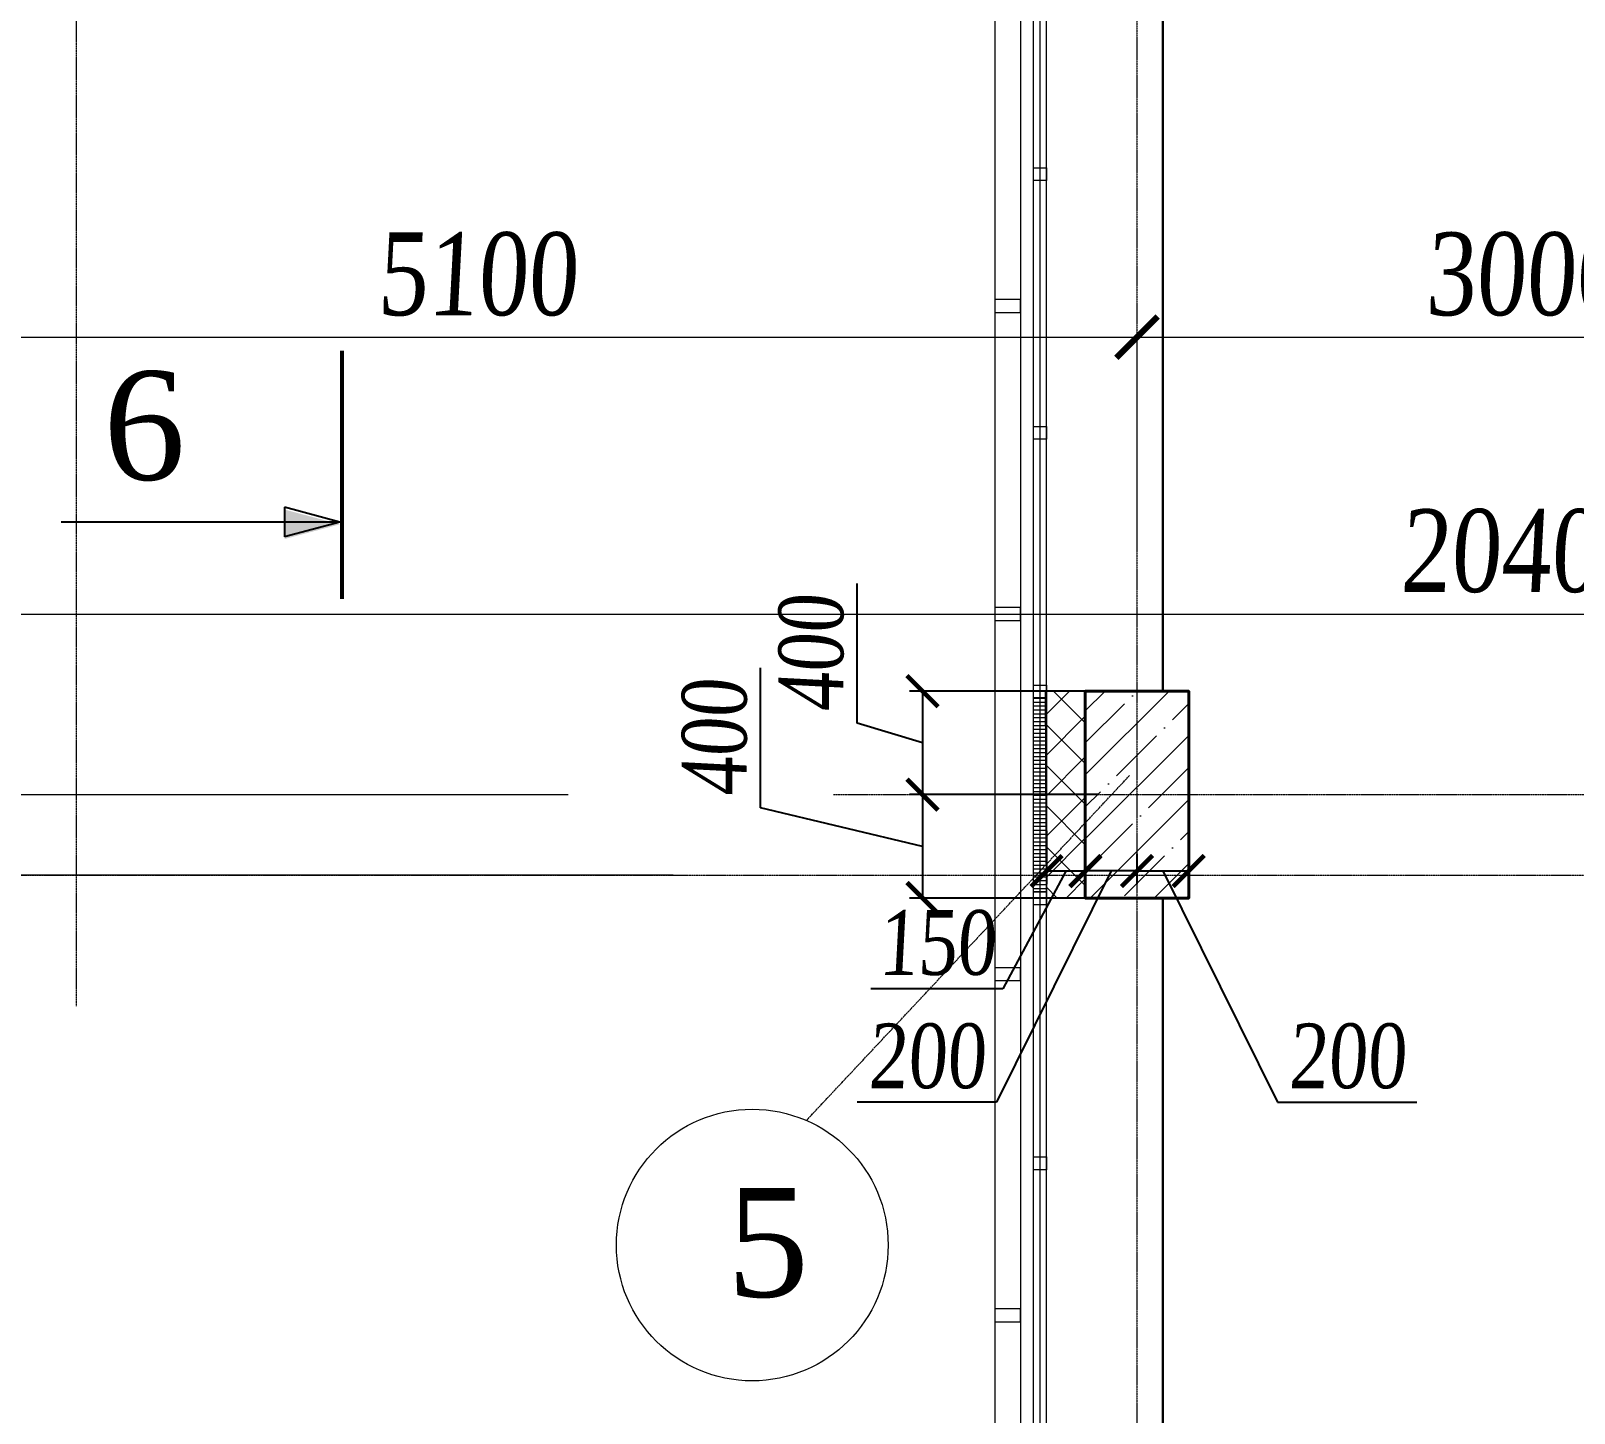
# Model space of a CAD drawing. Header units: inches. Extents: x -407541 to 6688123, y -998590 to 1205599.
# Drawn here: x 13128 to 19093, y 210746 to 216090 of the extents above; entities that cross this region are included whole.
import ezdxf

# ---------------------------------------------------------------- set-up
doc = ezdxf.new("R2010")
doc.units = ezdxf.units.IN
doc.header["$MEASUREMENT"] = 0
doc.linetypes.add('ACAD_ISO04W100', pattern=[30, 24, -3, 0, -3])
for name, color, linetype, lineweight in [('ВИТРАЖ', 145, 'Continuous', 9), ('МОНОЛИТ', 5, 'Continuous', 40), ('осевые о', 23, 'Continuous', 15), ('Осевые размеры', 172, 'Continuous', 5), ('Оси', 254, 'ACAD_ISO04W100', 5), ('размер внутр', 142, 'Continuous', 5), ('расстекловкаа', 155, 'Continuous', 5), ('Стенаgg', 7, 'Continuous', 13), ('Цоколь', 21, 'Continuous', 30), ('Штриховка', 7, 'Continuous', 9), ('штрихУТЕПЛИТ', 82, 'Continuous', 9)]:
    doc.layers.add(name, color=color, linetype=linetype, lineweight=lineweight)
doc.styles.get("Standard").update_dxf_attribs({"font": 'arial.ttf'})
doc.styles.add('STYLE2', font='times.ttf', dxfattribs={"width": 0.8, "oblique": 3})
doc.dimstyles.new('M -100(m)', dxfattribs={"dimtxt": 320, "dimasz": 160, "dimexe": 0, "dimexo": 0, "dimgap": 80, "dimtad": 1, "dimdec": 0, "dimrnd": 5, "dimtxsty": 'STYLE2', "dimblk": 'ARCHTICK', "dimcen": 50, "dimdle": 100, "dimclrd": 256, "dimclre": 256, "dimclrt": 256, "dimadec": 0, "dimazin": 0, "dimtfac": 1, "dimtdec": 0, "dimtmove": 1, "dimatfit": 3, "dimldrblk": 'DOT', "dimfxl": 1, "dimlwd": -1, "dimlwe": 5, "dimarcsym": 0})
doc.dimstyles.new('vnytren', dxfattribs={"dimtxt": 250, "dimasz": 120, "dimexe": 50, "dimexo": 0, "dimgap": 50, "dimtad": 1, "dimdec": 0, "dimzin": 0, "dimdsep": 46, "dimtxsty": 'STYLE2', "dimblk": 'ARCHTICK', "dimcen": 0, "dimadec": 0, "dimazin": 0, "dimtfac": 1, "dimtdec": 0, "dimtmove": 1, "dimatfit": 2, "dimldrblk": 'DOT', "dimfxl": 1, "dimtolj": 1, "dimtzin": 0, "dimarcsym": 0})

# ---------------------------------------------------------------- blocks, each defined once
blk = doc.blocks.new('_ARCHTICK')
at = {"color": 0, "linetype": 'ByBlock', "const_width": 0.15}
blk.add_lwpolyline([(-0.5, -0.5), (0.5, 0.5)], dxfattribs=at)
blk = doc.blocks.new('*D271')
at = {"layer": 'Осевые размеры', "ltscale": 1e-07, "transparency": 16777216}
blk.add_line((17303.4, 214905.5), (20503.3, 214905.5), dxfattribs=at)
at = {"layer": 'Осевые размеры', "lineweight": 5, "ltscale": 1e-07, "transparency": 16777216}
blk.add_line((20403.3, 214015.5), (20403.3, 214905.5), dxfattribs=at)
at = {"layer": 'Осевые размеры', "ltscale": 1e-07, "transparency": 16777216, "xscale": 160, "yscale": 160, "zscale": 160, "rotation": 180}
blk.add_blockref('_ARCHTICK', (17403.4, 214905.5), dxfattribs=at)
at = {"layer": 'Осевые размеры', "ltscale": 1e-07, "transparency": 16777216, "xscale": 160, "yscale": 160, "zscale": 160}
blk.add_blockref('_ARCHTICK', (20403.3, 214905.5), dxfattribs=at)
at = {"layer": 'Осевые размеры', "ltscale": 1e-07, "transparency": 16777216, "insert": (18903.4, 215148.3), "char_height": 320, "attachment_point": 5, "style": 'STYLE2'}
blk.add_mtext('3000', dxfattribs=at)
blk = doc.blocks.new('_Dot')
at = {"color": 0, "linetype": 'ByBlock', "lineweight": -2}
blk.add_line((-0.5, 0), (-1, 0), dxfattribs=at)
at = {"color": 0, "linetype": 'ByBlock', "const_width": 0.5}
blk.add_lwpolyline([(-0.25, 0, 1), (0.25, 0, 1)], format="xyb", close=True, dxfattribs=at)
blk = doc.blocks.new('*D272')
at = {"layer": 'Осевые размеры', "lineweight": 5, "ltscale": 1e-07, "transparency": 16777216}
for p, q in [((29103.4, 214905.5), (29103.4, 213835.5)), ((8703.4, 214414.4), (8703.4, 213835.5))]:
    blk.add_line(p, q, dxfattribs=at)
at = {"layer": 'Осевые размеры', "ltscale": 1e-07, "transparency": 16777216}
blk.add_line((8603.4, 213835.5), (29203.4, 213835.5), dxfattribs=at)
at = {"layer": 'Осевые размеры', "ltscale": 1e-07, "transparency": 16777216, "xscale": 160, "yscale": 160, "zscale": 160, "rotation": 180}
blk.add_blockref('_ARCHTICK', (8703.4, 213835.5), dxfattribs=at)
at = {"layer": 'Осевые размеры', "ltscale": 1e-07, "transparency": 16777216, "xscale": 160, "yscale": 160, "zscale": 160}
blk.add_blockref('_ARCHTICK', (29103.4, 213835.5), dxfattribs=at)
at = {"layer": 'Осевые размеры', "ltscale": 1e-07, "transparency": 16777216, "insert": (18903.4, 214078.3), "char_height": 320, "attachment_point": 5, "style": 'STYLE2'}
blk.add_mtext('20400', dxfattribs=at)
blk = doc.blocks.new('*D273')
at = {"layer": 'Осевые размеры', "ltscale": 1e-07, "transparency": 16777216}
blk.add_line((12203.1, 214905.5), (17503.4, 214905.5), dxfattribs=at)
at = {"layer": 'Осевые размеры', "lineweight": 5, "ltscale": 1e-07, "transparency": 16777216}
for p, q in [((12303.1, 214206.8), (12303.1, 214905.5)), ((17403.4, 214138.3), (17403.4, 214905.5))]:
    blk.add_line(p, q, dxfattribs=at)
at = {"layer": 'Осевые размеры', "ltscale": 1e-07, "transparency": 16777216, "xscale": 160, "yscale": 160, "zscale": 160, "rotation": 180}
blk.add_blockref('_ARCHTICK', (12303.1, 214905.5), dxfattribs=at)
at = {"layer": 'Осевые размеры', "ltscale": 1e-07, "transparency": 16777216, "xscale": 160, "yscale": 160, "zscale": 160}
blk.add_blockref('_ARCHTICK', (17403.4, 214905.5), dxfattribs=at)
at = {"layer": 'Осевые размеры', "ltscale": 1e-07, "transparency": 16777216, "insert": (14853.2, 215148.3), "char_height": 320, "attachment_point": 5, "style": 'STYLE2'}
blk.add_mtext('5100', dxfattribs=at)
blk = doc.blocks.new('*D796')
at = {"layer": 'Осевые размеры', "ltscale": 1e-07, "transparency": 16777216}
blk.add_line((5104.3, 212926), (5104.3, 195726), dxfattribs=at)
at = {"layer": 'Осевые размеры', "lineweight": 5, "ltscale": 1e-07, "transparency": 16777216}
for p, q in [((15610.8, 212826), (5104.3, 212826)), ((15610.8, 195826), (5104.3, 195826))]:
    blk.add_line(p, q, dxfattribs=at)
at = {"layer": 'Осевые размеры', "ltscale": 1e-07, "transparency": 16777216, "xscale": 160, "yscale": 160, "zscale": 160}
for p, rotation in [((5104.3, 212826), 90), ((5104.3, 195826), 270)]:
    blk.add_blockref('_ARCHTICK', p, dxfattribs=dict(at, rotation=rotation))
at = {"layer": 'Осевые размеры', "ltscale": 1e-07, "transparency": 16777216, "insert": (4861.1, 204326), "char_height": 320, "attachment_point": 5, "rotation": 90, "style": 'STYLE2'}
blk.add_mtext('17000', dxfattribs=at)
blk = doc.blocks.new('*D2137')
at = {"layer": 'Осевые размеры', "ltscale": 1e-07, "transparency": 16777216}
blk.add_line((6154.9, 219236.8), (6154.9, 213036.8), dxfattribs=at)
at = {"layer": 'Осевые размеры', "lineweight": 5, "ltscale": 1e-07, "transparency": 16777216}
for p, q in [((6541.9, 219136.8), (6154.9, 219136.8)), ((15204.7, 213136.8), (6154.9, 213136.8))]:
    blk.add_line(p, q, dxfattribs=at)
at = {"layer": 'Осевые размеры', "ltscale": 1e-07, "transparency": 16777216, "xscale": 160, "yscale": 160, "zscale": 160}
for p, rotation in [((6154.9, 219136.8), 90), ((6154.9, 213136.8), 270)]:
    blk.add_blockref('_ARCHTICK', p, dxfattribs=dict(at, rotation=rotation))
at = {"layer": 'Осевые размеры', "ltscale": 1e-07, "transparency": 16777216, "insert": (5912.1, 216136.8), "char_height": 320, "attachment_point": 5, "rotation": 90, "style": 'STYLE2'}
blk.add_mtext('6000', dxfattribs=at)
blk = doc.blocks.new('*D2138')
at = {"layer": 'Осевые размеры', "ltscale": 1e-07, "transparency": 16777216}
blk.add_line((6174.9, 213236.8), (6174.9, 196236.8), dxfattribs=at)
at = {"layer": 'Осевые размеры', "lineweight": 5, "ltscale": 1e-07, "transparency": 16777216}
for p, q in [((15054.7, 213136.8), (6174.9, 213136.8)), ((15204.7, 196336.8), (6174.9, 196336.8))]:
    blk.add_line(p, q, dxfattribs=at)
at = {"layer": 'Осевые размеры', "ltscale": 1e-07, "transparency": 16777216, "xscale": 160, "yscale": 160, "zscale": 160}
for p, rotation in [((6174.9, 213136.8), 90), ((6174.9, 196336.8), 270)]:
    blk.add_blockref('_ARCHTICK', p, dxfattribs=dict(at, rotation=rotation))
at = {"layer": 'Осевые размеры', "ltscale": 1e-07, "transparency": 16777216, "insert": (5932.2, 204736.8), "char_height": 320, "attachment_point": 5, "rotation": 90, "style": 'STYLE2'}
blk.add_mtext('16800', dxfattribs=at)
blk = doc.blocks.new('A$C30EB570C')
at = {"layer": 'расстекловкаа'}
for points in [[(6949.6, 2633.8), (6999.6, 2633.8), (6999.6, 2583.8), (6949.6, 2583.8), (6949.6, 2633.8)], [(7973.7, 2633.8), (8023.7, 2633.8), (8023.7, 2583.8), (7973.7, 2583.8), (7973.7, 2633.8)], [(8773.7, 2633.8), (8823.7, 2633.8), (8823.7, 2583.8), (8773.7, 2583.8), (8773.7, 2633.8)], [(9773.7, 2633.8), (9823.7, 2633.8), (9823.7, 2583.8), (9773.7, 2583.8), (9773.7, 2633.8)], [(10773.7, 2633.8), (10823.7, 2633.8), (10823.7, 2583.8), (10773.7, 2583.8), (10773.7, 2633.8)]]:
    blk.add_lwpolyline(points, dxfattribs=at)
blk = doc.blocks.new('*D3489')
at = {"layer": 'размер внутр', "color": 0, "lineweight": -2, "transparency": 16777216}
for p, q in [((17403.2, 212908.7), (17403.2, 212792.1)), ((17602.9, 212908.7), (17602.9, 212792.1)), ((17403.2, 212842.1), (17602.9, 212842.1)), ((17503.1, 212842.1), (17945.9, 211948.5)), ((17945.9, 211948.5), (18485, 211948.5))]:
    blk.add_line(p, q, dxfattribs=at)
at = {"layer": 'размер внутр', "color": 0, "lineweight": -2, "transparency": 16777216, "xscale": 120, "yscale": 120, "zscale": 120, "rotation": 180}
blk.add_blockref('_ARCHTICK', (17403.2, 212842.1), dxfattribs=at)
at = {"layer": 'размер внутр', "color": 0, "lineweight": -2, "transparency": 16777216, "xscale": 120, "yscale": 120, "zscale": 120}
blk.add_blockref('_ARCHTICK', (17602.9, 212842.1), dxfattribs=at)
at = {"layer": 'размер внутр', "color": 0, "transparency": 16777216, "insert": (18215.4, 212125.6), "char_height": 250, "attachment_point": 5, "style": 'STYLE2'}
blk.add_mtext('\\A1;200', dxfattribs=at)
blk = doc.blocks.new('*D3490')
at = {"layer": 'размер внутр', "color": 0, "lineweight": -2, "transparency": 16777216}
for p, q in [((17203.6, 212908.7), (17203.6, 212792.1)), ((17403.2, 212908.7), (17403.2, 212792.1)), ((17303.4, 212842.1), (16860.6, 211948.5)), ((17403.2, 212842.1), (17203.6, 212842.1)), ((16860.6, 211948.5), (16321.5, 211948.5))]:
    blk.add_line(p, q, dxfattribs=at)
at = {"layer": 'размер внутр', "color": 0, "lineweight": -2, "transparency": 16777216, "xscale": 120, "yscale": 120, "zscale": 120, "rotation": 180}
blk.add_blockref('_ARCHTICK', (17203.6, 212842.1), dxfattribs=at)
at = {"layer": 'размер внутр', "color": 0, "lineweight": -2, "transparency": 16777216, "xscale": 120, "yscale": 120, "zscale": 120}
blk.add_blockref('_ARCHTICK', (17403.2, 212842.1), dxfattribs=at)
at = {"layer": 'размер внутр', "color": 0, "transparency": 16777216, "insert": (16591, 212125.6), "char_height": 250, "attachment_point": 5, "style": 'STYLE2'}
blk.add_mtext('\\A1;200', dxfattribs=at)
blk = doc.blocks.new('*D3491')
at = {"layer": 'размер внутр', "color": 0, "lineweight": -2, "transparency": 16777216}
for p, q in [((17203.6, 213133.4), (17203.6, 212791.6)), ((17053.6, 212997.7), (17053.6, 212791.6)), ((17128.6, 212841.6), (16885.2, 212386.7)), ((17203.6, 212841.6), (17053.6, 212841.6)), ((16885.2, 212386.7), (16374.3, 212386.7))]:
    blk.add_line(p, q, dxfattribs=at)
at = {"layer": 'размер внутр', "color": 0, "lineweight": -2, "transparency": 16777216, "xscale": 120, "yscale": 120, "zscale": 120, "rotation": 180}
blk.add_blockref('_ARCHTICK', (17053.6, 212841.6), dxfattribs=at)
at = {"layer": 'размер внутр', "color": 0, "lineweight": -2, "transparency": 16777216, "xscale": 120, "yscale": 120, "zscale": 120}
blk.add_blockref('_ARCHTICK', (17203.6, 212841.6), dxfattribs=at)
at = {"layer": 'размер внутр', "color": 0, "transparency": 16777216, "insert": (16629.8, 212563.8), "char_height": 250, "attachment_point": 5, "style": 'STYLE2'}
blk.add_mtext('\\A1;150', dxfattribs=at)
blk = doc.blocks.new('*D3497')
at = {"layer": 'размер внутр', "color": 0, "lineweight": -2, "transparency": 16777216}
for p, q in [((16322.2, 213412.9), (16322.2, 213953.8)), ((17252.9, 213537.2), (16524.4, 213537.2)), ((16574.4, 213537.2), (16574.4, 213137.2)), ((16574.4, 213337.2), (16322.2, 213412.9)), ((17252.9, 213137.2), (16524.4, 213137.2))]:
    blk.add_line(p, q, dxfattribs=at)
at = {"layer": 'размер внутр', "color": 0, "lineweight": -2, "transparency": 16777216, "xscale": 120, "yscale": 120, "zscale": 120}
for p, rotation in [((16574.4, 213537.2), 90), ((16574.4, 213137.2), 270)]:
    blk.add_blockref('_ARCHTICK', p, dxfattribs=dict(at, rotation=rotation))
at = {"layer": 'размер внутр', "color": 0, "transparency": 16777216, "insert": (16145, 213683.3), "char_height": 250, "attachment_point": 5, "rotation": 90, "style": 'STYLE2'}
blk.add_mtext('\\A1;400', dxfattribs=at)
blk = doc.blocks.new('*D3498')
at = {"layer": 'размер внутр', "color": 0, "lineweight": -2, "transparency": 16777216}
for p, q in [((15948.7, 213086.3), (15948.7, 213627.2)), ((17252.9, 213137.2), (16524.4, 213137.2)), ((16574.4, 213137.2), (16574.4, 212737.2)), ((16574.4, 212937.2), (15948.7, 213086.3)), ((17252.9, 212737.2), (16524.4, 212737.2))]:
    blk.add_line(p, q, dxfattribs=at)
at = {"layer": 'размер внутр', "color": 0, "lineweight": -2, "transparency": 16777216, "xscale": 120, "yscale": 120, "zscale": 120}
for p, rotation in [((16574.4, 213137.2), 90), ((16574.4, 212737.2), 270)]:
    blk.add_blockref('_ARCHTICK', p, dxfattribs=dict(at, rotation=rotation))
at = {"layer": 'размер внутр', "color": 0, "transparency": 16777216, "insert": (15771.5, 213356.8), "char_height": 250, "attachment_point": 5, "rotation": 90, "style": 'STYLE2'}
blk.add_mtext('\\A1;400', dxfattribs=at)
blk = doc.blocks.new('PEREXOD1')
at = {"layer": 'Стенаgg'}
for p, q in [((16853.6, 217476.4), (16853.6, 191049.9)), ((16953.6, 217476.4), (16953.6, 191049.9))]:
    blk.add_line(p, q, dxfattribs=at)
at = {"layer": 'Штриховка'}
for points in [[(16953.6, 215051.6), (16853.6, 215051.6), (16853.6, 215001.6), (16953.6, 215001.6)], [(16953.6, 213860.5), (16853.6, 213860.5), (16853.6, 213810.5), (16953.6, 213810.5)], [(16953.6, 212468.2), (16853.6, 212468.2), (16853.6, 212418.2), (16953.6, 212418.2)], [(16953.6, 211149.8), (16853.6, 211149.8), (16853.6, 211099.8), (16953.6, 211099.8)]]:
    blk.add_lwpolyline(points, close=True, dxfattribs=at)
blk = doc.blocks.new('*D3692')
at = {"layer": 'Осевые размеры', "ltscale": 1e-07, "transparency": 16777216}
blk.add_line((17303.4, 214905.5), (20503.3, 214905.5), dxfattribs=at)
at = {"layer": 'Осевые размеры', "lineweight": 5, "ltscale": 1e-07, "transparency": 16777216}
blk.add_line((20403.3, 214015.5), (20403.3, 214905.5), dxfattribs=at)
at = {"layer": 'Осевые размеры', "ltscale": 1e-07, "transparency": 16777216, "xscale": 160, "yscale": 160, "zscale": 160, "rotation": 180}
blk.add_blockref('_ARCHTICK', (17403.4, 214905.5), dxfattribs=at)
at = {"layer": 'Осевые размеры', "ltscale": 1e-07, "transparency": 16777216, "xscale": 160, "yscale": 160, "zscale": 160}
blk.add_blockref('_ARCHTICK', (20403.3, 214905.5), dxfattribs=at)
at = {"layer": 'Осевые размеры', "ltscale": 1e-07, "transparency": 16777216, "insert": (18903.4, 215148.3), "char_height": 320, "attachment_point": 5, "style": 'STYLE2'}
blk.add_mtext('3000', dxfattribs=at)
blk = doc.blocks.new('*D3694')
at = {"layer": 'размер внутр', "color": 0, "lineweight": -2, "transparency": 16777216}
for p, q in [((17403.2, 212908.7), (17403.2, 212792.1)), ((17602.9, 212908.7), (17602.9, 212792.1)), ((17403.2, 212842.1), (17602.9, 212842.1)), ((17503.1, 212842.1), (17945.9, 211948.5)), ((17945.9, 211948.5), (18485, 211948.5))]:
    blk.add_line(p, q, dxfattribs=at)
at = {"layer": 'размер внутр', "color": 0, "lineweight": -2, "transparency": 16777216, "xscale": 120, "yscale": 120, "zscale": 120, "rotation": 180}
blk.add_blockref('_ARCHTICK', (17403.2, 212842.1), dxfattribs=at)
at = {"layer": 'размер внутр', "color": 0, "lineweight": -2, "transparency": 16777216, "xscale": 120, "yscale": 120, "zscale": 120}
blk.add_blockref('_ARCHTICK', (17602.9, 212842.1), dxfattribs=at)
at = {"layer": 'размер внутр', "color": 0, "transparency": 16777216, "insert": (18215.4, 212125.6), "char_height": 250, "attachment_point": 5, "style": 'STYLE2'}
blk.add_mtext('\\A1;200', dxfattribs=at)
blk = doc.blocks.new('*D3695')
at = {"layer": 'размер внутр', "color": 0, "lineweight": -2, "transparency": 16777216}
for p, q in [((17203.6, 212908.7), (17203.6, 212792.1)), ((17403.2, 212908.7), (17403.2, 212792.1)), ((17303.4, 212842.1), (16860.6, 211948.5)), ((17403.2, 212842.1), (17203.6, 212842.1)), ((16860.6, 211948.5), (16321.5, 211948.5))]:
    blk.add_line(p, q, dxfattribs=at)
at = {"layer": 'размер внутр', "color": 0, "lineweight": -2, "transparency": 16777216, "xscale": 120, "yscale": 120, "zscale": 120, "rotation": 180}
blk.add_blockref('_ARCHTICK', (17203.6, 212842.1), dxfattribs=at)
at = {"layer": 'размер внутр', "color": 0, "lineweight": -2, "transparency": 16777216, "xscale": 120, "yscale": 120, "zscale": 120}
blk.add_blockref('_ARCHTICK', (17403.2, 212842.1), dxfattribs=at)
at = {"layer": 'размер внутр', "color": 0, "transparency": 16777216, "insert": (16591, 212125.6), "char_height": 250, "attachment_point": 5, "style": 'STYLE2'}
blk.add_mtext('\\A1;200', dxfattribs=at)
blk = doc.blocks.new('*D3696')
at = {"layer": 'размер внутр', "color": 0, "lineweight": -2, "transparency": 16777216}
for p, q in [((17203.6, 213133.4), (17203.6, 212791.6)), ((17053.6, 212997.7), (17053.6, 212791.6)), ((17128.6, 212841.6), (16885.2, 212386.7)), ((17203.6, 212841.6), (17053.6, 212841.6)), ((16885.2, 212386.7), (16374.3, 212386.7))]:
    blk.add_line(p, q, dxfattribs=at)
at = {"layer": 'размер внутр', "color": 0, "lineweight": -2, "transparency": 16777216, "xscale": 120, "yscale": 120, "zscale": 120, "rotation": 180}
blk.add_blockref('_ARCHTICK', (17053.6, 212841.6), dxfattribs=at)
at = {"layer": 'размер внутр', "color": 0, "lineweight": -2, "transparency": 16777216, "xscale": 120, "yscale": 120, "zscale": 120}
blk.add_blockref('_ARCHTICK', (17203.6, 212841.6), dxfattribs=at)
at = {"layer": 'размер внутр', "color": 0, "transparency": 16777216, "insert": (16629.8, 212563.8), "char_height": 250, "attachment_point": 5, "style": 'STYLE2'}
blk.add_mtext('\\A1;150', dxfattribs=at)
blk = doc.blocks.new('*D3700')
at = {"layer": 'размер внутр', "color": 0, "lineweight": -2, "transparency": 16777216}
for p, q in [((16322.2, 213412.9), (16322.2, 213953.8)), ((17252.9, 213537.2), (16524.4, 213537.2)), ((16574.4, 213537.2), (16574.4, 213137.2)), ((16574.4, 213337.2), (16322.2, 213412.9)), ((17252.9, 213137.2), (16524.4, 213137.2))]:
    blk.add_line(p, q, dxfattribs=at)
at = {"layer": 'размер внутр', "color": 0, "lineweight": -2, "transparency": 16777216, "xscale": 120, "yscale": 120, "zscale": 120}
for p, rotation in [((16574.4, 213537.2), 90), ((16574.4, 213137.2), 270)]:
    blk.add_blockref('_ARCHTICK', p, dxfattribs=dict(at, rotation=rotation))
at = {"layer": 'размер внутр', "color": 0, "transparency": 16777216, "insert": (16145, 213683.3), "char_height": 250, "attachment_point": 5, "rotation": 90, "style": 'STYLE2'}
blk.add_mtext('\\A1;400', dxfattribs=at)
blk = doc.blocks.new('*D3701')
at = {"layer": 'размер внутр', "color": 0, "lineweight": -2, "transparency": 16777216}
for p, q in [((15948.7, 213086.3), (15948.7, 213627.2)), ((17252.9, 213137.2), (16524.4, 213137.2)), ((16574.4, 213137.2), (16574.4, 212737.2)), ((16574.4, 212937.2), (15948.7, 213086.3)), ((17252.9, 212737.2), (16524.4, 212737.2))]:
    blk.add_line(p, q, dxfattribs=at)
at = {"layer": 'размер внутр', "color": 0, "lineweight": -2, "transparency": 16777216, "xscale": 120, "yscale": 120, "zscale": 120}
for p, rotation in [((16574.4, 213137.2), 90), ((16574.4, 212737.2), 270)]:
    blk.add_blockref('_ARCHTICK', p, dxfattribs=dict(at, rotation=rotation))
at = {"layer": 'размер внутр', "color": 0, "transparency": 16777216, "insert": (15771.5, 213356.8), "char_height": 250, "attachment_point": 5, "rotation": 90, "style": 'STYLE2'}
blk.add_mtext('\\A1;400', dxfattribs=at)

msp = doc.modelspace()

# ---------------------------------------------------------------- hatches: boundary and pattern name
h = msp.add_hatch(color=256)
h.set_gradient(color2=(0, 0, 0), one_color=1)
h.paths.add_polyline_path([(14109.2, 214239.1), (14109.2, 214182.3), (14323.1, 214182.3)])
h.paths.add_polyline_path([(14323.1, 214182.3), (14109.2, 214182.3), (14109.2, 214125.5)])
at = {"layer": 'Штриховка'}
h = msp.add_hatch(dxfattribs=at)
h.set_pattern_fill('ANSI35', color=256, scale=700, style=0)
h.paths.add_polyline_path([(17203.4, 213537.2), (17603.4, 213537.2), (17603.4, 212737.2), (17203.4, 212737.2)])
h.paths.add_polyline_path([(20203.4, 213537.2), (20603.4, 213537.2), (20603.4, 212737.2), (20203.4, 212737.2)])
h = msp.add_hatch(dxfattribs=at)
h.set_pattern_fill('ANSI35', color=256, scale=700, style=0)
h.paths.add_polyline_path([(17203.4, 213537.2), (17603.4, 213537.2), (17603.4, 212737.2), (17203.4, 212737.2)])
h.paths.add_polyline_path([(20203.4, 213537.2), (20603.4, 213537.2), (20603.4, 212737.2), (20203.4, 212737.2)])
h = msp.add_hatch(dxfattribs=at)
h.set_pattern_fill('ANSI31', color=256, scale=120, angle=315, style=0)
h.paths.add_polyline_path([(17003.4, 201462.1), (17053.4, 201462.1), (17053.4, 202412.2), (17003.4, 202412.2)])
h.paths.add_polyline_path([(17003.4, 208009.6), (17053.4, 208009.6), (17053.4, 207061.5), (17003.4, 207061.5)])
h.paths.add_polyline_path([(17003.4, 195960.6), (17053.4, 195960.6), (17053.4, 196710.6), (17003.4, 196710.6)])
h.paths.add_polyline_path([(17003.4, 213510.9), (17053.4, 213510.9), (17053.4, 212760.9), (17003.4, 212760.9)])
at = {"layer": 'штрихУТЕПЛИТ'}
h = msp.add_hatch(dxfattribs=at)
h.set_pattern_fill('ANSI37', color=256, scale=35, style=0)
h.set_pattern_definition([(135, (6359395.55, 1660741.61), (78.577241, 78.577241), []), (45, (6359395.55, 1660741.61), (78.577241, -78.577241), [])])
h.paths.add_polyline_path([(17049.6, 213535.9), (17203.4, 213537.2), (17203.4, 212737.2), (17053.7, 212737.2)])

# ---------------------------------------------------------------- linework, layer by layer
at = {"lineweight": 53}
msp.add_line((14331.3, 213893.9), (14331.3, 214852.3), dxfattribs=at)
for p, q in [((14323.1, 214191.1), (14109.2, 214247.9)), ((14109.2, 214247.9), (14109.2, 214134.3)), ((14323.1, 214191.1), (13245, 214191.1)), ((14323.1, 214191.1), (14109.2, 214134.3))]:
    msp.add_line(p, q)
at = {"layer": 'ВИТРАЖ', "ltscale": 0.1}
for p, q in [((17003.6, 191049.9), (17003.6, 217526.4)), ((17028.6, 191049.9), (17028.6, 217526.4)), ((17053.6, 191049.9), (17053.6, 217526.4))]:
    msp.add_line(p, q, dxfattribs=at)
at = {"layer": 'МОНОЛИТ'}
msp.add_lwpolyline([(17203.4, 213537.2), (17603.4, 213537.2), (17603.4, 212737.2), (17203.4, 212737.2)], close=True, dxfattribs=at)
msp.add_lwpolyline([(17203.4, 213537.2), (17603.4, 213537.2), (17603.4, 212737.2), (17203.4, 212737.2)], close=True, dxfattribs=at)
at = {"layer": 'осевые о'}
msp.add_circle((15916.4, 211396.1), 525, dxfattribs=at)
at = {"layer": 'Оси', "ltscale": 0.3}
for p, q in [((17403.2, 278737.2), (17403.2, 186893.5)), ((13303.4, 276275.7), (13303.4, 212320.1)), ((16125.6, 211877.6), (17374.2, 213210.8)), ((16229.8, 213137.2), (21357.9, 213137.2)), ((1503.2, 212826), (36186.8, 212826))]:
    msp.add_line(p, q, dxfattribs=at)
at = {"layer": 'Цоколь', "ltscale": 0.1}
for points in [[(17303.4, 213537.2), (17503.4, 213537.2), (17503.4, 218187.2), (17303.4, 218187.2)], [(17303.4, 196737.2), (17503.4, 196737.2), (17503.4, 212737.2), (17303.4, 212737.2)]]:
    msp.add_lwpolyline(points, dxfattribs=at)
at = {"layer": 'Штриховка'}
msp.add_lwpolyline([(17003.4, 213510.9), (17053.4, 213510.9), (17053.4, 212760.9), (17003.4, 212760.9)], close=True, dxfattribs=at)
at = {"layer": 'штрихУТЕПЛИТ'}
msp.add_lwpolyline([(17049.6, 213535.9), (17203.4, 213537.2), (17203.4, 212737.2), (17053.7, 212737.2)], close=True, dxfattribs=at)

# ---------------------------------------------------------------- block references
at = {"layer": 'Штриховка'}
msp.add_blockref('PEREXOD1', (0, 0), dxfattribs=at)
at = {"layer": 'Штриховка', "rotation": 90}
msp.add_blockref('A$C30EB570C', (19637.4, 204737.2), dxfattribs=at)

# ---------------------------------------------------------------- texts
at = {"insert": (13408.6, 214348.2), "char_height": 420, "width": 31148.55, "attachment_point": 7}
msp.add_mtext('{\\fTimes New Roman|b0|i0|c204|p18;6}', dxfattribs=at)
at = {"layer": 'осевые о', "insert": (15818.3, 211616.1), "char_height": 420, "width": 3713.237, "attachment_point": 1}
msp.add_mtext('{\\fTimes New Roman|b0|i0|c204|p18;5}', dxfattribs=at)

# ---------------------------------------------------------------- dimensions: what is measured, and where the dimension line sits
at = {"layer": 'Осевые размеры', "ltscale": 1e-07}
for base, p1, p2, picture, middle in [((6154.9, 213136.8), (6541.9, 219136.8), (15204.7, 213136.8), '*D2137', (5912.1, 216136.8)), ((6174.9, 196336.8), (15054.7, 213136.8), (15204.7, 196336.8), '*D2138', (5932.2, 204736.8)), ((5104.3, 195826), (15610.8, 212826), (15610.8, 195826), '*D796', (4861.1, 204326))]:
    dim = msp.add_linear_dim(base=base, p1=p1, p2=p2, angle=90, dimstyle='M -100(m)', dxfattribs=at)
    dim.commit()
    dim.dimension.update_dxf_attribs({"geometry": picture, "text_midpoint": middle})
for base, p1, p2, picture, middle in [((17403.4, 214905.5), (12303.1, 214206.8), (17403.4, 214138.3), '*D273', (14853.2, 215148.3)), ((20403.3, 214905.5), (17403.4, 214905.5), (20403.3, 214015.5), '*D271', (18903.4, 215148.3)), ((20403.3, 214905.5), (17403.4, 214905.5), (20403.3, 214015.5), '*D3692', (18903.4, 215148.3)), ((29103.4, 213835.5), (8703.4, 214414.4), (29103.4, 214905.5), '*D272', (18903.4, 214078.3))]:
    dim = msp.add_linear_dim(base=base, p1=p1, p2=p2, dimstyle='M -100(m)', dxfattribs=at)
    dim.commit()
    dim.dimension.update_dxf_attribs({"geometry": picture, "text_midpoint": middle})
at = {"layer": 'размер внутр'}
for picture in ['*D3497', '*D3700']:
    dim = msp.add_linear_dim(base=(16574.4, 213137.2), p1=(17252.9, 213537.2), p2=(17252.9, 213137.2), angle=90, dimstyle='vnytren', dxfattribs=at)
    dim.commit()
    dim.dimension.update_dxf_attribs({"geometry": picture, "text_midpoint": (16145, 213462.9)})
for base, p1, p2, angle, picture, middle in [((16574.4, 212737.2), (17252.9, 213137.2), (17252.9, 212737.2), 90, '*D3498', (15948.7, 213136.3)), ((16574.4, 212737.2), (17252.9, 213137.2), (17252.9, 212737.2), 90, '*D3701', (15948.7, 213136.3)), ((17203.6, 212842.1), (17403.2, 212908.7), (17203.6, 212908.7), 180, '*D3490', (16810.6, 211948.5)), ((17203.6, 212842.1), (17403.2, 212908.7), (17203.6, 212908.7), 180, '*D3695', (16810.6, 211948.5))]:
    dim = msp.add_linear_dim(base=base, p1=p1, p2=p2, angle=angle, dimstyle='vnytren', dxfattribs=at)
    dim.commit()
    dim.dimension.update_dxf_attribs({"geometry": picture, "text_midpoint": middle, "dimtype": 160})
for base, p1, p2, picture, middle in [((17053.6, 212841.6), (17203.6, 213133.4), (17053.6, 212997.7), '*D3491', (16835.2, 212386.7)), ((17053.6, 212841.6), (17203.6, 213133.4), (17053.6, 212997.7), '*D3696', (16835.2, 212386.7)), ((17602.9, 212842.1), (17403.2, 212908.7), (17602.9, 212908.7), '*D3489', (17995.9, 211948.5)), ((17602.9, 212842.1), (17403.2, 212908.7), (17602.9, 212908.7), '*D3694', (17995.9, 211948.5))]:
    dim = msp.add_linear_dim(base=base, p1=p1, p2=p2, dimstyle='vnytren', dxfattribs=at)
    dim.commit()
    dim.dimension.update_dxf_attribs({"geometry": picture, "text_midpoint": middle, "dimtype": 160})

doc.saveas('drawing.dxf')
